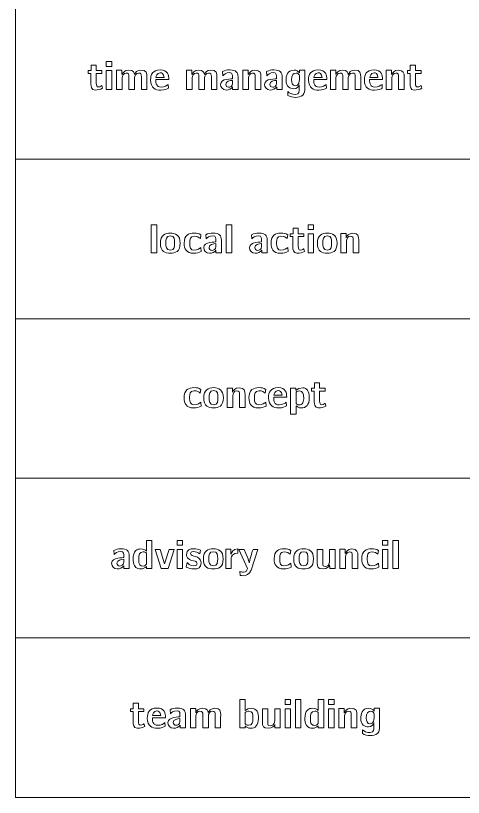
# Model space of a CAD drawing. Header units: inches. Extents: x 0 to 450, y -250 to 0.
# Drawn here: x 0 to 70.1, y -250 to -127.5 of the extents above; entities that cross this region are included whole.
import ezdxf

# ---------------------------------------------------------------- set-up
doc = ezdxf.new("R2010")
doc.units = ezdxf.units.IN
doc.header["$MEASUREMENT"] = 0
doc.layers.add('Raster', color=7, linetype='Continuous')
doc.layers.add('words', color=7, linetype='Continuous')

# ---------------------------------------------------------------- blocks, each defined once
blk = doc.blocks.new('block 7')
at = {"layer": 'words', "color": 250, "lineweight": 18}
for points in [[(14.2, -134.69), (15.05, -134.69), (15.05, -135.46), (14.2, -135.46), (14.2, -134.69)], [(14.2, -136.11), (15.05, -136.11), (15.05, -139.1), (14.2, -139.1), (14.2, -136.11)]]:
    blk.add_lwpolyline(points, dxfattribs=at)
for points, knots in [([(11.38, -136.11), (11.38, -136.11), (11.82, -136.11), (11.82, -136.11), (11.82, -136.11), (11.82, -135.25), (11.82, -135.25), (11.82, -135.25), (12.63, -135.25), (12.63, -135.25), (12.63, -135.25), (12.63, -136.11), (12.63, -136.11), (12.63, -136.11), (13.5, -136.11), (13.5, -136.11), (13.5, -136.11), (13.5, -136.56), (13.5, -136.56), (13.5, -136.56), (12.63, -136.56), (12.63, -136.56), (12.63, -136.56), (12.63, -138.1), (12.63, -138.1), (12.63, -138.46), (12.7, -138.68), (12.96, -138.68), (13.29, -138.68), (13.49, -138.45), (13.5, -138.45), (13.5, -138.45), (13.62, -138.89), (13.62, -138.89), (13.27, -139.06), (12.91, -139.17), (12.44, -139.17), (11.81, -139.17), (11.8, -138.54), (11.8, -138.2), (11.8, -138.2), (11.8, -136.56), (11.8, -136.56), (11.8, -136.56), (11.38, -136.56), (11.38, -136.56), (11.38, -136.56), (11.38, -136.11), (11.38, -136.11)], [0, 0, 0, 0, 1, 1, 1, 2, 2, 2, 3, 3, 3, 4, 4, 4, 5, 5, 5, 6, 6, 6, 7, 7, 7, 8, 8, 8, 9, 9, 9, 10, 10, 10, 11, 11, 11, 12, 12, 12, 13, 13, 13, 14, 14, 14, 15, 15, 15, 16, 16, 16, 16]), ([(61.38, -136.11), (61.38, -136.11), (61.83, -136.11), (61.83, -136.11), (61.83, -136.11), (61.83, -135.25), (61.83, -135.25), (61.83, -135.25), (62.64, -135.25), (62.64, -135.25), (62.64, -135.25), (62.64, -136.11), (62.64, -136.11), (62.64, -136.11), (63.51, -136.11), (63.51, -136.11), (63.51, -136.11), (63.51, -136.56), (63.51, -136.56), (63.51, -136.56), (62.64, -136.56), (62.64, -136.56), (62.64, -136.56), (62.64, -138.1), (62.64, -138.1), (62.64, -138.46), (62.7, -138.68), (62.97, -138.68), (63.29, -138.68), (63.49, -138.45), (63.51, -138.45), (63.51, -138.45), (63.62, -138.89), (63.62, -138.89), (63.27, -139.06), (62.91, -139.17), (62.44, -139.17), (61.82, -139.17), (61.81, -138.54), (61.81, -138.2), (61.81, -138.2), (61.81, -136.56), (61.81, -136.56), (61.81, -136.56), (61.38, -136.56), (61.38, -136.56), (61.38, -136.56), (61.38, -136.11), (61.38, -136.11)], [0, 0, 0, 0, 1, 1, 1, 2, 2, 2, 3, 3, 3, 4, 4, 4, 5, 5, 5, 6, 6, 6, 7, 7, 7, 8, 8, 8, 9, 9, 9, 10, 10, 10, 11, 11, 11, 12, 12, 12, 13, 13, 13, 14, 14, 14, 15, 15, 15, 16, 16, 16, 16]), ([(15.82, -136.07), (15.82, -136.07), (16.65, -136.07), (16.65, -136.07), (16.65, -136.07), (16.65, -136.47), (16.65, -136.47), (16.65, -136.47), (16.65, -136.73), (16.65, -136.73), (16.77, -136.47), (17.07, -136.04), (17.69, -136.04), (18.54, -136.04), (18.55, -136.5), (18.61, -136.7), (18.72, -136.46), (19.02, -136.03), (19.63, -136.03), (20.52, -136.03), (20.57, -136.54), (20.57, -137.11), (20.57, -137.2), (20.56, -137.29), (20.56, -137.37), (20.56, -137.37), (20.56, -139.1), (20.56, -139.1), (20.56, -139.1), (19.7, -139.1), (19.7, -139.1), (19.7, -139.1), (19.7, -137.03), (19.7, -137.03), (19.7, -136.72), (19.63, -136.49), (19.26, -136.49), (18.83, -136.49), (18.65, -136.94), (18.62, -137.26), (18.62, -137.26), (18.62, -139.1), (18.62, -139.1), (18.62, -139.1), (17.75, -139.1), (17.75, -139.1), (17.75, -139.1), (17.75, -137.03), (17.75, -137.03), (17.75, -136.72), (17.7, -136.49), (17.32, -136.49), (16.89, -136.49), (16.71, -136.94), (16.69, -137.26), (16.69, -137.26), (16.69, -139.1), (16.69, -139.1), (16.69, -139.1), (15.82, -139.1), (15.82, -139.1), (15.82, -139.1), (15.82, -136.07), (15.82, -136.07)], [0, 0, 0, 0, 1, 1, 1, 2, 2, 2, 3, 3, 3, 4, 4, 4, 5, 5, 5, 6, 6, 6, 7, 7, 7, 8, 8, 8, 9, 9, 9, 10, 10, 10, 11, 11, 11, 12, 12, 12, 13, 13, 13, 14, 14, 14, 15, 15, 15, 16, 16, 16, 17, 17, 17, 18, 18, 18, 19, 19, 19, 20, 20, 20, 21, 21, 21, 21]), ([(22.65, -136), (23.85, -136), (23.99, -136.82), (23.99, -137.52), (23.99, -137.52), (21.95, -137.52), (21.95, -137.52), (21.95, -137.82), (21.96, -138.16), (22.15, -138.42), (22.22, -138.53), (22.4, -138.71), (22.78, -138.71), (23.32, -138.71), (23.7, -138.45), (23.91, -138.28), (23.91, -138.28), (23.95, -138.86), (23.95, -138.86), (23.74, -138.98), (23.35, -139.17), (22.74, -139.17), (21.92, -139.17), (21.14, -138.86), (21.14, -137.58), (21.14, -136.77), (21.44, -136), (22.65, -136)], [0, 0, 0, 0, 1, 1, 1, 2, 2, 2, 3, 3, 3, 4, 4, 4, 5, 5, 5, 6, 6, 6, 7, 7, 7, 8, 8, 8, 9, 9, 9, 9]), ([(23.27, -137.17), (23.21, -136.58), (22.9, -136.46), (22.66, -136.46), (22.11, -136.46), (22.01, -137), (21.97, -137.17), (21.97, -137.17), (23.27, -137.17), (23.27, -137.17)], [0, 0, 0, 0, 1, 1, 1, 2, 2, 2, 3, 3, 3, 3]), ([(26.77, -136.07), (26.77, -136.07), (27.61, -136.07), (27.61, -136.07), (27.61, -136.07), (27.61, -136.47), (27.61, -136.47), (27.61, -136.47), (27.61, -136.73), (27.61, -136.73), (27.73, -136.47), (28.03, -136.04), (28.65, -136.04), (29.5, -136.04), (29.51, -136.5), (29.57, -136.7), (29.68, -136.46), (29.98, -136.03), (30.59, -136.03), (31.48, -136.03), (31.53, -136.54), (31.53, -137.11), (31.53, -137.2), (31.52, -137.29), (31.52, -137.37), (31.52, -137.37), (31.52, -139.1), (31.52, -139.1), (31.52, -139.1), (30.66, -139.1), (30.66, -139.1), (30.66, -139.1), (30.66, -137.03), (30.66, -137.03), (30.66, -136.72), (30.59, -136.49), (30.22, -136.49), (29.79, -136.49), (29.61, -136.94), (29.58, -137.26), (29.58, -137.26), (29.58, -139.1), (29.58, -139.1), (29.58, -139.1), (28.71, -139.1), (28.71, -139.1), (28.71, -139.1), (28.71, -137.03), (28.71, -137.03), (28.71, -136.72), (28.66, -136.49), (28.28, -136.49), (27.85, -136.49), (27.67, -136.94), (27.64, -137.26), (27.64, -137.26), (27.64, -139.1), (27.64, -139.1), (27.64, -139.1), (26.77, -139.1), (26.77, -139.1), (26.77, -139.1), (26.77, -136.07), (26.77, -136.07)], [0, 0, 0, 0, 1, 1, 1, 2, 2, 2, 3, 3, 3, 4, 4, 4, 5, 5, 5, 6, 6, 6, 7, 7, 7, 8, 8, 8, 9, 9, 9, 10, 10, 10, 11, 11, 11, 12, 12, 12, 13, 13, 13, 14, 14, 14, 15, 15, 15, 16, 16, 16, 17, 17, 17, 18, 18, 18, 19, 19, 19, 20, 20, 20, 21, 21, 21, 21]), ([(33.99, -137.39), (33.99, -137.39), (33.99, -137.13), (33.99, -137.13), (33.98, -136.93), (34.02, -136.42), (33.53, -136.42), (32.93, -136.42), (32.64, -136.75), (32.48, -136.91), (32.48, -136.91), (32.43, -136.27), (32.43, -136.27), (32.81, -136.08), (33.11, -136), (33.56, -136), (34.55, -136), (34.85, -136.44), (34.85, -137.1), (34.85, -137.1), (34.85, -139.1), (34.85, -139.1), (34.85, -139.1), (34, -139.1), (34, -139.1), (34, -139.1), (34, -138.67), (34, -138.67), (33.78, -139), (33.37, -139.17), (32.98, -139.17), (32.44, -139.17), (32.1, -138.72), (32.1, -138.28), (32.1, -137.33), (33.98, -137.41), (33.99, -137.39)], [0, 0, 0, 0, 1, 1, 1, 2, 2, 2, 3, 3, 3, 4, 4, 4, 5, 5, 5, 6, 6, 6, 7, 7, 7, 8, 8, 8, 9, 9, 9, 10, 10, 10, 11, 11, 11, 12, 12, 12, 12]), ([(35.61, -136.07), (35.61, -136.07), (36.45, -136.07), (36.45, -136.07), (36.45, -136.07), (36.45, -136.47), (36.45, -136.47), (36.45, -136.47), (36.45, -136.73), (36.45, -136.73), (36.57, -136.47), (36.87, -136.04), (37.49, -136.04), (38.37, -136.04), (38.42, -136.54), (38.42, -137.1), (38.42, -137.19), (38.42, -137.27), (38.42, -137.36), (38.42, -137.36), (38.42, -139.1), (38.42, -139.1), (38.42, -139.1), (37.55, -139.1), (37.55, -139.1), (37.55, -139.1), (37.55, -137.03), (37.55, -137.03), (37.55, -136.73), (37.49, -136.49), (37.12, -136.49), (36.69, -136.49), (36.51, -136.94), (36.48, -137.26), (36.48, -137.26), (36.48, -139.1), (36.48, -139.1), (36.48, -139.1), (35.61, -139.1), (35.61, -139.1), (35.61, -139.1), (35.61, -136.07), (35.61, -136.07)], [0, 0, 0, 0, 1, 1, 1, 2, 2, 2, 3, 3, 3, 4, 4, 4, 5, 5, 5, 6, 6, 6, 7, 7, 7, 8, 8, 8, 9, 9, 9, 10, 10, 10, 11, 11, 11, 12, 12, 12, 13, 13, 13, 14, 14, 14, 14]), ([(40.88, -137.39), (40.88, -137.39), (40.88, -137.13), (40.88, -137.13), (40.88, -136.93), (40.92, -136.42), (40.43, -136.42), (39.82, -136.42), (39.53, -136.75), (39.37, -136.91), (39.37, -136.91), (39.32, -136.27), (39.32, -136.27), (39.7, -136.08), (40, -136), (40.45, -136), (41.45, -136), (41.75, -136.44), (41.75, -137.1), (41.75, -137.1), (41.75, -139.1), (41.75, -139.1), (41.75, -139.1), (40.9, -139.1), (40.9, -139.1), (40.9, -139.1), (40.9, -138.67), (40.9, -138.67), (40.68, -139), (40.27, -139.17), (39.87, -139.17), (39.33, -139.17), (38.99, -138.72), (38.99, -138.28), (38.99, -137.33), (40.88, -137.41), (40.88, -137.39)], [0, 0, 0, 0, 1, 1, 1, 2, 2, 2, 3, 3, 3, 4, 4, 4, 5, 5, 5, 6, 6, 6, 7, 7, 7, 8, 8, 8, 9, 9, 9, 10, 10, 10, 11, 11, 11, 12, 12, 12, 12]), ([(43.65, -136.04), (44.03, -136.04), (44.26, -136.21), (44.45, -136.48), (44.45, -136.48), (44.45, -136.04), (44.45, -136.04), (44.45, -136.04), (45.3, -136.04), (45.3, -136.04), (45.3, -136.04), (45.3, -138.95), (45.3, -138.95), (45.3, -139.26), (45.3, -139.67), (44.99, -139.97), (44.7, -140.25), (44.25, -140.31), (43.88, -140.31), (43.35, -140.31), (43.02, -140.2), (42.62, -139.99), (42.62, -139.99), (42.62, -139.4), (42.62, -139.4), (42.94, -139.64), (43.24, -139.85), (43.85, -139.85), (44.46, -139.85), (44.43, -139.28), (44.43, -139), (44.43, -139), (44.43, -138.34), (44.43, -138.34), (44.3, -138.63), (44.05, -138.95), (43.59, -138.95), (42.98, -138.95), (42.36, -138.68), (42.36, -137.6), (42.36, -136.98), (42.5, -136.04), (43.65, -136.04)], [0, 0, 0, 0, 1, 1, 1, 2, 2, 2, 3, 3, 3, 4, 4, 4, 5, 5, 5, 6, 6, 6, 7, 7, 7, 8, 8, 8, 9, 9, 9, 10, 10, 10, 11, 11, 11, 12, 12, 12, 13, 13, 13, 14, 14, 14, 14]), ([(43.86, -138.49), (44.36, -138.49), (44.45, -137.79), (44.45, -137.52), (44.45, -137.52), (44.45, -136.91), (44.45, -136.91), (44.45, -136.77), (44.26, -136.49), (43.95, -136.49), (43.52, -136.49), (43.23, -136.8), (43.23, -137.59), (43.23, -137.98), (43.32, -138.49), (43.86, -138.49)], [0, 0, 0, 0, 1, 1, 1, 2, 2, 2, 3, 3, 3, 4, 4, 4, 5, 5, 5, 5]), ([(47.41, -136), (48.6, -136), (48.74, -136.82), (48.74, -137.52), (48.74, -137.52), (46.7, -137.52), (46.7, -137.52), (46.7, -137.82), (46.71, -138.16), (46.9, -138.42), (46.97, -138.53), (47.15, -138.71), (47.53, -138.71), (48.07, -138.71), (48.45, -138.45), (48.66, -138.28), (48.66, -138.28), (48.7, -138.86), (48.7, -138.86), (48.49, -138.98), (48.1, -139.17), (47.49, -139.17), (46.67, -139.17), (45.89, -138.86), (45.89, -137.58), (45.89, -136.77), (46.19, -136), (47.41, -136)], [0, 0, 0, 0, 1, 1, 1, 2, 2, 2, 3, 3, 3, 4, 4, 4, 5, 5, 5, 6, 6, 6, 7, 7, 7, 8, 8, 8, 9, 9, 9, 9]), ([(48.02, -137.17), (47.96, -136.58), (47.65, -136.46), (47.41, -136.46), (46.87, -136.46), (46.76, -137), (46.73, -137.17), (46.73, -137.17), (48.02, -137.17), (48.02, -137.17)], [0, 0, 0, 0, 1, 1, 1, 2, 2, 2, 3, 3, 3, 3]), ([(49.32, -136.07), (49.32, -136.07), (50.15, -136.07), (50.15, -136.07), (50.15, -136.07), (50.15, -136.47), (50.15, -136.47), (50.15, -136.47), (50.16, -136.73), (50.16, -136.73), (50.27, -136.47), (50.57, -136.04), (51.19, -136.04), (52.04, -136.04), (52.05, -136.5), (52.11, -136.7), (52.23, -136.46), (52.52, -136.03), (53.13, -136.03), (54.02, -136.03), (54.07, -136.54), (54.07, -137.11), (54.07, -137.2), (54.06, -137.29), (54.06, -137.37), (54.06, -137.37), (54.06, -139.1), (54.06, -139.1), (54.06, -139.1), (53.2, -139.1), (53.2, -139.1), (53.2, -139.1), (53.2, -137.03), (53.2, -137.03), (53.2, -136.72), (53.13, -136.49), (52.77, -136.49), (52.33, -136.49), (52.15, -136.94), (52.12, -137.26), (52.12, -137.26), (52.12, -139.1), (52.12, -139.1), (52.12, -139.1), (51.25, -139.1), (51.25, -139.1), (51.25, -139.1), (51.25, -137.03), (51.25, -137.03), (51.25, -136.72), (51.2, -136.49), (50.82, -136.49), (50.39, -136.49), (50.21, -136.94), (50.19, -137.26), (50.19, -137.26), (50.19, -139.1), (50.19, -139.1), (50.19, -139.1), (49.32, -139.1), (49.32, -139.1), (49.32, -139.1), (49.32, -136.07), (49.32, -136.07)], [0, 0, 0, 0, 1, 1, 1, 2, 2, 2, 3, 3, 3, 4, 4, 4, 5, 5, 5, 6, 6, 6, 7, 7, 7, 8, 8, 8, 9, 9, 9, 10, 10, 10, 11, 11, 11, 12, 12, 12, 13, 13, 13, 14, 14, 14, 15, 15, 15, 16, 16, 16, 17, 17, 17, 18, 18, 18, 19, 19, 19, 20, 20, 20, 21, 21, 21, 21]), ([(56.16, -136), (57.35, -136), (57.49, -136.82), (57.49, -137.52), (57.49, -137.52), (55.45, -137.52), (55.45, -137.52), (55.45, -137.82), (55.46, -138.16), (55.65, -138.42), (55.72, -138.53), (55.9, -138.71), (56.28, -138.71), (56.82, -138.71), (57.2, -138.45), (57.41, -138.28), (57.41, -138.28), (57.45, -138.86), (57.45, -138.86), (57.24, -138.98), (56.85, -139.17), (56.24, -139.17), (55.42, -139.17), (54.64, -138.86), (54.64, -137.58), (54.64, -136.77), (54.94, -136), (56.16, -136)], [0, 0, 0, 0, 1, 1, 1, 2, 2, 2, 3, 3, 3, 4, 4, 4, 5, 5, 5, 6, 6, 6, 7, 7, 7, 8, 8, 8, 9, 9, 9, 9]), ([(56.77, -137.17), (56.71, -136.58), (56.4, -136.46), (56.16, -136.46), (55.62, -136.46), (55.51, -137), (55.48, -137.17), (55.48, -137.17), (56.77, -137.17), (56.77, -137.17)], [0, 0, 0, 0, 1, 1, 1, 2, 2, 2, 3, 3, 3, 3]), ([(58.07, -136.07), (58.07, -136.07), (58.9, -136.07), (58.9, -136.07), (58.9, -136.07), (58.9, -136.47), (58.9, -136.47), (58.9, -136.47), (58.91, -136.73), (58.91, -136.73), (59.02, -136.47), (59.32, -136.04), (59.94, -136.04), (60.82, -136.04), (60.87, -136.54), (60.87, -137.1), (60.87, -137.19), (60.87, -137.27), (60.87, -137.36), (60.87, -137.36), (60.87, -139.1), (60.87, -139.1), (60.87, -139.1), (60, -139.1), (60, -139.1), (60, -139.1), (60, -137.03), (60, -137.03), (60, -136.73), (59.95, -136.49), (59.57, -136.49), (59.14, -136.49), (58.96, -136.94), (58.94, -137.26), (58.94, -137.26), (58.94, -139.1), (58.94, -139.1), (58.94, -139.1), (58.07, -139.1), (58.07, -139.1), (58.07, -139.1), (58.07, -136.07), (58.07, -136.07)], [0, 0, 0, 0, 1, 1, 1, 2, 2, 2, 3, 3, 3, 4, 4, 4, 5, 5, 5, 6, 6, 6, 7, 7, 7, 8, 8, 8, 9, 9, 9, 10, 10, 10, 11, 11, 11, 12, 12, 12, 13, 13, 13, 14, 14, 14, 14]), ([(33.37, -138.71), (33.58, -138.71), (33.99, -138.6), (33.99, -138.13), (33.99, -138.13), (33.99, -137.65), (33.99, -137.65), (33.58, -137.68), (32.93, -137.77), (32.93, -138.27), (32.93, -138.51), (33.11, -138.71), (33.37, -138.71)], [0, 0, 0, 0, 1, 1, 1, 2, 2, 2, 3, 3, 3, 4, 4, 4, 4]), ([(40.27, -138.71), (40.47, -138.71), (40.88, -138.6), (40.88, -138.13), (40.88, -138.13), (40.88, -137.65), (40.88, -137.65), (40.48, -137.68), (39.83, -137.77), (39.83, -138.27), (39.83, -138.51), (40, -138.71), (40.27, -138.71)], [0, 0, 0, 0, 1, 1, 1, 2, 2, 2, 3, 3, 3, 4, 4, 4, 4])]:
    blk.add_open_spline(points, degree=3, knots=knots, dxfattribs=at)
blk = doc.blocks.new('block 8')
at = {"layer": 'words', "color": 250, "lineweight": 18}
for points in [[(21.24, -160.26), (22.1, -160.26), (22.1, -164.67), (21.24, -164.67), (21.24, -160.26)], [(33, -160.26), (33.85, -160.26), (33.85, -164.67), (33, -164.67), (33, -160.26)], [(45.84, -160.26), (46.69, -160.26), (46.69, -161.03), (45.84, -161.03), (45.84, -160.26)], [(45.84, -161.67), (46.69, -161.67), (46.69, -164.67), (45.84, -164.67), (45.84, -161.67)]]:
    blk.add_lwpolyline(points, dxfattribs=at)
for points, knots in [([(24.23, -161.57), (25.02, -161.57), (25.78, -161.9), (25.78, -163.15), (25.78, -164.49), (25.02, -164.74), (24.23, -164.74), (23.44, -164.74), (22.68, -164.49), (22.68, -163.15), (22.68, -161.9), (23.44, -161.57), (24.23, -161.57)], [0, 0, 0, 0, 1, 1, 1, 2, 2, 2, 3, 3, 3, 4, 4, 4, 4]), ([(27.95, -161.57), (28.44, -161.57), (28.65, -161.64), (29.04, -161.84), (29.04, -161.84), (28.94, -162.44), (28.94, -162.44), (28.67, -162.24), (28.51, -162.06), (27.96, -162.06), (27.31, -162.06), (27.28, -162.6), (27.28, -163.04), (27.28, -163.04), (27.28, -163.22), (27.28, -163.22), (27.28, -163.83), (27.39, -164.25), (27.94, -164.25), (28.53, -164.25), (28.86, -163.96), (29.03, -163.83), (29.03, -163.83), (29.08, -164.45), (29.08, -164.45), (28.71, -164.65), (28.39, -164.74), (27.92, -164.74), (26.71, -164.74), (26.41, -163.99), (26.41, -163.17), (26.41, -161.88), (27.12, -161.57), (27.95, -161.57)], [0, 0, 0, 0, 1, 1, 1, 2, 2, 2, 3, 3, 3, 4, 4, 4, 5, 5, 5, 6, 6, 6, 7, 7, 7, 8, 8, 8, 9, 9, 9, 10, 10, 10, 11, 11, 11, 11]), ([(31.37, -162.96), (31.37, -162.96), (31.37, -162.7), (31.37, -162.7), (31.36, -162.49), (31.4, -161.99), (30.91, -161.99), (30.31, -161.99), (30.01, -162.32), (29.85, -162.47), (29.85, -162.47), (29.8, -161.84), (29.8, -161.84), (30.18, -161.65), (30.48, -161.57), (30.93, -161.57), (31.93, -161.57), (32.23, -162), (32.23, -162.67), (32.23, -162.67), (32.23, -164.67), (32.23, -164.67), (32.23, -164.67), (31.38, -164.67), (31.38, -164.67), (31.38, -164.67), (31.38, -164.23), (31.38, -164.23), (31.16, -164.56), (30.75, -164.74), (30.36, -164.74), (29.82, -164.74), (29.47, -164.29), (29.47, -163.85), (29.47, -162.9), (31.36, -162.98), (31.37, -162.96)], [0, 0, 0, 0, 1, 1, 1, 2, 2, 2, 3, 3, 3, 4, 4, 4, 5, 5, 5, 6, 6, 6, 7, 7, 7, 8, 8, 8, 9, 9, 9, 10, 10, 10, 11, 11, 11, 12, 12, 12, 12]), ([(38.53, -162.96), (38.53, -162.96), (38.53, -162.7), (38.53, -162.7), (38.53, -162.49), (38.57, -161.99), (38.08, -161.99), (37.47, -161.99), (37.18, -162.32), (37.02, -162.47), (37.02, -162.47), (36.97, -161.84), (36.97, -161.84), (37.35, -161.65), (37.65, -161.57), (38.1, -161.57), (39.1, -161.57), (39.4, -162), (39.4, -162.67), (39.4, -162.67), (39.4, -164.67), (39.4, -164.67), (39.4, -164.67), (38.55, -164.67), (38.55, -164.67), (38.55, -164.67), (38.55, -164.23), (38.55, -164.23), (38.33, -164.56), (37.92, -164.74), (37.53, -164.74), (36.99, -164.74), (36.64, -164.29), (36.64, -163.85), (36.64, -162.9), (38.53, -162.98), (38.53, -162.96)], [0, 0, 0, 0, 1, 1, 1, 2, 2, 2, 3, 3, 3, 4, 4, 4, 5, 5, 5, 6, 6, 6, 7, 7, 7, 8, 8, 8, 9, 9, 9, 10, 10, 10, 11, 11, 11, 12, 12, 12, 12]), ([(41.56, -161.57), (42.05, -161.57), (42.26, -161.64), (42.65, -161.84), (42.65, -161.84), (42.55, -162.44), (42.55, -162.44), (42.28, -162.24), (42.12, -162.06), (41.56, -162.06), (40.92, -162.06), (40.89, -162.6), (40.88, -163.04), (40.88, -163.04), (40.88, -163.22), (40.88, -163.22), (40.88, -163.83), (41, -164.25), (41.55, -164.25), (42.14, -164.25), (42.47, -163.96), (42.64, -163.83), (42.64, -163.83), (42.69, -164.45), (42.69, -164.45), (42.32, -164.65), (42, -164.74), (41.53, -164.74), (40.32, -164.74), (40.01, -163.99), (40.01, -163.17), (40.01, -161.88), (40.73, -161.57), (41.56, -161.57)], [0, 0, 0, 0, 1, 1, 1, 2, 2, 2, 3, 3, 3, 4, 4, 4, 5, 5, 5, 6, 6, 6, 7, 7, 7, 8, 8, 8, 9, 9, 9, 10, 10, 10, 11, 11, 11, 11]), ([(43.02, -161.67), (43.02, -161.67), (43.46, -161.67), (43.46, -161.67), (43.46, -161.67), (43.46, -160.82), (43.46, -160.82), (43.46, -160.82), (44.28, -160.82), (44.28, -160.82), (44.28, -160.82), (44.28, -161.67), (44.28, -161.67), (44.28, -161.67), (45.15, -161.67), (45.15, -161.67), (45.15, -161.67), (45.15, -162.13), (45.15, -162.13), (45.15, -162.13), (44.28, -162.13), (44.28, -162.13), (44.28, -162.13), (44.28, -163.67), (44.28, -163.67), (44.28, -164.03), (44.34, -164.25), (44.61, -164.25), (44.93, -164.25), (45.13, -164.02), (45.15, -164.02), (45.15, -164.02), (45.26, -164.46), (45.26, -164.46), (44.91, -164.63), (44.55, -164.74), (44.08, -164.74), (43.46, -164.74), (43.44, -164.11), (43.44, -163.77), (43.44, -163.77), (43.44, -162.13), (43.44, -162.13), (43.44, -162.13), (43.02, -162.13), (43.02, -162.13), (43.02, -162.13), (43.02, -161.67), (43.02, -161.67)], [0, 0, 0, 0, 1, 1, 1, 2, 2, 2, 3, 3, 3, 4, 4, 4, 5, 5, 5, 6, 6, 6, 7, 7, 7, 8, 8, 8, 9, 9, 9, 10, 10, 10, 11, 11, 11, 12, 12, 12, 13, 13, 13, 14, 14, 14, 15, 15, 15, 16, 16, 16, 16]), ([(48.82, -161.57), (49.61, -161.57), (50.37, -161.9), (50.37, -163.15), (50.37, -164.49), (49.61, -164.74), (48.82, -164.74), (48.03, -164.74), (47.27, -164.49), (47.27, -163.15), (47.27, -161.9), (48.03, -161.57), (48.82, -161.57)], [0, 0, 0, 0, 1, 1, 1, 2, 2, 2, 3, 3, 3, 4, 4, 4, 4]), ([(50.95, -161.64), (50.95, -161.64), (51.78, -161.64), (51.78, -161.64), (51.78, -161.64), (51.78, -162.04), (51.78, -162.04), (51.78, -162.04), (51.79, -162.3), (51.79, -162.3), (51.9, -162.04), (52.2, -161.6), (52.82, -161.6), (53.71, -161.6), (53.76, -162.11), (53.76, -162.67), (53.76, -162.76), (53.75, -162.84), (53.75, -162.93), (53.75, -162.93), (53.75, -164.67), (53.75, -164.67), (53.75, -164.67), (52.89, -164.67), (52.89, -164.67), (52.89, -164.67), (52.89, -162.6), (52.89, -162.6), (52.89, -162.3), (52.83, -162.06), (52.45, -162.06), (52.02, -162.06), (51.84, -162.51), (51.82, -162.82), (51.82, -162.82), (51.82, -164.67), (51.82, -164.67), (51.82, -164.67), (50.95, -164.67), (50.95, -164.67), (50.95, -164.67), (50.95, -161.64), (50.95, -161.64)], [0, 0, 0, 0, 1, 1, 1, 2, 2, 2, 3, 3, 3, 4, 4, 4, 5, 5, 5, 6, 6, 6, 7, 7, 7, 8, 8, 8, 9, 9, 9, 10, 10, 10, 11, 11, 11, 12, 12, 12, 13, 13, 13, 14, 14, 14, 14]), ([(24.24, -164.25), (24.92, -164.25), (24.91, -163.63), (24.91, -163.14), (24.91, -162.62), (24.91, -162.03), (24.23, -162.03), (23.54, -162.03), (23.54, -162.62), (23.54, -163.14), (23.54, -163.63), (23.55, -164.25), (24.24, -164.25)], [0, 0, 0, 0, 1, 1, 1, 2, 2, 2, 3, 3, 3, 4, 4, 4, 4]), ([(48.83, -164.25), (49.51, -164.25), (49.51, -163.63), (49.51, -163.14), (49.51, -162.62), (49.51, -162.03), (48.82, -162.03), (48.14, -162.03), (48.14, -162.62), (48.14, -163.14), (48.14, -163.63), (48.14, -164.25), (48.83, -164.25)], [0, 0, 0, 0, 1, 1, 1, 2, 2, 2, 3, 3, 3, 4, 4, 4, 4]), ([(30.75, -164.28), (30.95, -164.28), (31.37, -164.16), (31.37, -163.69), (31.37, -163.69), (31.37, -163.22), (31.37, -163.22), (30.96, -163.25), (30.31, -163.34), (30.31, -163.84), (30.31, -164.08), (30.48, -164.28), (30.75, -164.28)], [0, 0, 0, 0, 1, 1, 1, 2, 2, 2, 3, 3, 3, 4, 4, 4, 4]), ([(37.92, -164.28), (38.12, -164.28), (38.53, -164.16), (38.53, -163.69), (38.53, -163.69), (38.53, -163.22), (38.53, -163.22), (38.13, -163.25), (37.48, -163.34), (37.48, -163.84), (37.48, -164.08), (37.65, -164.28), (37.92, -164.28)], [0, 0, 0, 0, 1, 1, 1, 2, 2, 2, 3, 3, 3, 4, 4, 4, 4])]:
    blk.add_open_spline(points, degree=3, knots=knots, dxfattribs=at)
blk = doc.blocks.new('block 9')
at = {"layer": 'words', "color": 250, "lineweight": 18}
for points, knots in [([(27.94, -185.79), (28.43, -185.79), (28.64, -185.86), (29.03, -186.06), (29.03, -186.06), (28.93, -186.67), (28.93, -186.67), (28.66, -186.46), (28.5, -186.29), (27.94, -186.29), (27.3, -186.29), (27.27, -186.83), (27.26, -187.26), (27.26, -187.26), (27.26, -187.45), (27.26, -187.45), (27.26, -188.06), (27.38, -188.47), (27.93, -188.47), (28.52, -188.47), (28.85, -188.19), (29.02, -188.05), (29.02, -188.05), (29.07, -188.68), (29.07, -188.68), (28.7, -188.87), (28.38, -188.97), (27.91, -188.97), (26.7, -188.97), (26.39, -188.22), (26.39, -187.39), (26.39, -186.11), (27.11, -185.79), (27.94, -185.79)], [0, 0, 0, 0, 1, 1, 1, 2, 2, 2, 3, 3, 3, 4, 4, 4, 5, 5, 5, 6, 6, 6, 7, 7, 7, 8, 8, 8, 9, 9, 9, 10, 10, 10, 11, 11, 11, 11]), ([(31.01, -185.79), (31.8, -185.79), (32.56, -186.13), (32.56, -187.38), (32.56, -188.72), (31.8, -188.97), (31.01, -188.97), (30.22, -188.97), (29.46, -188.72), (29.46, -187.38), (29.46, -186.13), (30.22, -185.79), (31.01, -185.79)], [0, 0, 0, 0, 1, 1, 1, 2, 2, 2, 3, 3, 3, 4, 4, 4, 4]), ([(33.14, -185.86), (33.14, -185.86), (33.97, -185.86), (33.97, -185.86), (33.97, -185.86), (33.97, -186.26), (33.97, -186.26), (33.97, -186.26), (33.98, -186.53), (33.98, -186.53), (34.09, -186.26), (34.39, -185.83), (35.01, -185.83), (35.89, -185.83), (35.94, -186.33), (35.94, -186.9), (35.94, -186.99), (35.94, -187.07), (35.94, -187.16), (35.94, -187.16), (35.94, -188.9), (35.94, -188.9), (35.94, -188.9), (35.07, -188.9), (35.07, -188.9), (35.07, -188.9), (35.07, -186.82), (35.07, -186.82), (35.07, -186.52), (35.02, -186.29), (34.64, -186.29), (34.21, -186.29), (34.03, -186.73), (34.01, -187.05), (34.01, -187.05), (34.01, -188.9), (34.01, -188.9), (34.01, -188.9), (33.14, -188.9), (33.14, -188.9), (33.14, -188.9), (33.14, -185.86), (33.14, -185.86)], [0, 0, 0, 0, 1, 1, 1, 2, 2, 2, 3, 3, 3, 4, 4, 4, 5, 5, 5, 6, 6, 6, 7, 7, 7, 8, 8, 8, 9, 9, 9, 10, 10, 10, 11, 11, 11, 12, 12, 12, 13, 13, 13, 14, 14, 14, 14]), ([(38.1, -185.79), (38.59, -185.79), (38.8, -185.86), (39.19, -186.06), (39.19, -186.06), (39.09, -186.67), (39.09, -186.67), (38.82, -186.46), (38.66, -186.29), (38.1, -186.29), (37.46, -186.29), (37.43, -186.83), (37.42, -187.26), (37.42, -187.26), (37.42, -187.45), (37.42, -187.45), (37.42, -188.06), (37.54, -188.47), (38.09, -188.47), (38.68, -188.47), (39.01, -188.19), (39.18, -188.05), (39.18, -188.05), (39.23, -188.68), (39.23, -188.68), (38.86, -188.87), (38.54, -188.97), (38.07, -188.97), (36.86, -188.97), (36.55, -188.22), (36.55, -187.39), (36.55, -186.11), (37.27, -185.79), (38.1, -185.79)], [0, 0, 0, 0, 1, 1, 1, 2, 2, 2, 3, 3, 3, 4, 4, 4, 5, 5, 5, 6, 6, 6, 7, 7, 7, 8, 8, 8, 9, 9, 9, 10, 10, 10, 11, 11, 11, 11]), ([(41.14, -185.79), (42.33, -185.79), (42.47, -186.61), (42.47, -187.31), (42.47, -187.31), (40.43, -187.31), (40.43, -187.31), (40.43, -187.61), (40.45, -187.95), (40.63, -188.21), (40.71, -188.32), (40.88, -188.5), (41.27, -188.5), (41.81, -188.5), (42.18, -188.24), (42.39, -188.08), (42.39, -188.08), (42.43, -188.66), (42.43, -188.66), (42.22, -188.78), (41.83, -188.97), (41.22, -188.97), (40.4, -188.97), (39.62, -188.65), (39.62, -187.37), (39.62, -186.56), (39.93, -185.79), (41.14, -185.79)], [0, 0, 0, 0, 1, 1, 1, 2, 2, 2, 3, 3, 3, 4, 4, 4, 5, 5, 5, 6, 6, 6, 7, 7, 7, 8, 8, 8, 9, 9, 9, 9]), ([(43.06, -185.9), (43.06, -185.9), (43.91, -185.9), (43.91, -185.9), (43.91, -185.9), (43.91, -186.22), (43.91, -186.22), (44.17, -186.01), (44.52, -185.83), (44.99, -185.83), (45.6, -185.83), (46, -186.26), (46, -187.39), (46, -188.52), (45.5, -188.97), (44.75, -188.97), (44.38, -188.97), (44.13, -188.82), (43.93, -188.62), (43.93, -188.62), (43.93, -189.96), (43.93, -189.96), (43.93, -189.96), (43.06, -189.96), (43.06, -189.96), (43.06, -189.96), (43.06, -185.9), (43.06, -185.9)], [0, 0, 0, 0, 1, 1, 1, 2, 2, 2, 3, 3, 3, 4, 4, 4, 5, 5, 5, 6, 6, 6, 7, 7, 7, 8, 8, 8, 9, 9, 9, 9]), ([(46.36, -185.9), (46.36, -185.9), (46.81, -185.9), (46.81, -185.9), (46.81, -185.9), (46.81, -185.04), (46.81, -185.04), (46.81, -185.04), (47.62, -185.04), (47.62, -185.04), (47.62, -185.04), (47.62, -185.9), (47.62, -185.9), (47.62, -185.9), (48.49, -185.9), (48.49, -185.9), (48.49, -185.9), (48.49, -186.36), (48.49, -186.36), (48.49, -186.36), (47.62, -186.36), (47.62, -186.36), (47.62, -186.36), (47.62, -187.89), (47.62, -187.89), (47.62, -188.26), (47.69, -188.47), (47.95, -188.47), (48.28, -188.47), (48.47, -188.24), (48.49, -188.24), (48.49, -188.24), (48.61, -188.69), (48.61, -188.69), (48.26, -188.85), (47.89, -188.97), (47.42, -188.97), (46.8, -188.97), (46.79, -188.33), (46.79, -188), (46.79, -188), (46.79, -186.36), (46.79, -186.36), (46.79, -186.36), (46.36, -186.36), (46.36, -186.36), (46.36, -186.36), (46.36, -185.9), (46.36, -185.9)], [0, 0, 0, 0, 1, 1, 1, 2, 2, 2, 3, 3, 3, 4, 4, 4, 5, 5, 5, 6, 6, 6, 7, 7, 7, 8, 8, 8, 9, 9, 9, 10, 10, 10, 11, 11, 11, 12, 12, 12, 13, 13, 13, 14, 14, 14, 15, 15, 15, 16, 16, 16, 16]), ([(31.02, -188.47), (31.7, -188.47), (31.7, -187.86), (31.7, -187.37), (31.7, -186.85), (31.7, -186.26), (31.01, -186.26), (30.32, -186.26), (30.32, -186.85), (30.32, -187.37), (30.32, -187.86), (30.33, -188.47), (31.02, -188.47)], [0, 0, 0, 0, 1, 1, 1, 2, 2, 2, 3, 3, 3, 4, 4, 4, 4]), ([(41.75, -186.97), (41.69, -186.38), (41.39, -186.26), (41.15, -186.26), (40.6, -186.26), (40.49, -186.79), (40.46, -186.97), (40.46, -186.97), (41.75, -186.97), (41.75, -186.97)], [0, 0, 0, 0, 1, 1, 1, 2, 2, 2, 3, 3, 3, 3]), ([(44.41, -188.5), (44.65, -188.5), (44.85, -188.39), (44.97, -188.2), (45.15, -187.91), (45.12, -187.6), (45.13, -187.33), (45.13, -187.33), (45.12, -187.18), (45.12, -187.18), (45.1, -186.91), (45.03, -186.32), (44.47, -186.32), (44.14, -186.32), (43.93, -186.52), (43.93, -186.52), (43.93, -186.52), (43.93, -188.29), (43.93, -188.29), (43.96, -188.32), (44.12, -188.5), (44.41, -188.5)], [0, 0, 0, 0, 1, 1, 1, 2, 2, 2, 3, 3, 3, 4, 4, 4, 5, 5, 5, 6, 6, 6, 7, 7, 7, 7])]:
    blk.add_open_spline(points, degree=3, knots=knots, dxfattribs=at)
blk = doc.blocks.new('block 10')
at = {"layer": 'words', "color": 250, "lineweight": 18}
for points in [[(25.31, -209.73), (26.16, -209.73), (26.16, -210.5), (25.31, -210.5), (25.31, -209.73)], [(57.48, -209.73), (58.33, -209.73), (58.33, -210.5), (57.48, -210.5), (57.48, -209.73)], [(59.11, -209.73), (59.96, -209.73), (59.96, -214.14), (59.11, -214.14), (59.11, -209.73)], [(22.63, -211.14), (23.34, -213.4), (24.05, -211.14), (24.82, -211.14), (23.88, -214.14), (22.79, -214.14), (21.84, -211.14), (22.63, -211.14)], [(25.31, -211.14), (26.16, -211.14), (26.16, -214.14), (25.31, -214.14), (25.31, -211.14)], [(57.48, -211.14), (58.33, -211.14), (58.33, -214.14), (57.48, -214.14), (57.48, -211.14)]]:
    blk.add_lwpolyline(points, dxfattribs=at)
for points, knots in [([(18.85, -211.32), (19.05, -211.14), (19.32, -211.07), (19.58, -211.07), (19.98, -211.07), (20.28, -211.23), (20.5, -211.42), (20.5, -211.42), (20.5, -209.73), (20.5, -209.73), (20.5, -209.73), (21.36, -209.73), (21.36, -209.73), (21.36, -209.73), (21.36, -214.14), (21.36, -214.14), (21.36, -214.14), (20.49, -214.14), (20.49, -214.14), (20.49, -214.14), (20.49, -213.81), (20.49, -213.81), (20.25, -214.05), (19.98, -214.21), (19.58, -214.21), (19.38, -214.21), (18.89, -214.17), (18.62, -213.68), (18.46, -213.39), (18.42, -213.05), (18.42, -212.63), (18.42, -212.13), (18.49, -211.61), (18.85, -211.32)], [0, 0, 0, 0, 1, 1, 1, 2, 2, 2, 3, 3, 3, 4, 4, 4, 5, 5, 5, 6, 6, 6, 7, 7, 7, 8, 8, 8, 9, 9, 9, 10, 10, 10, 11, 11, 11, 11]), ([(16.94, -212.43), (16.94, -212.43), (16.94, -212.17), (16.94, -212.17), (16.93, -211.96), (16.97, -211.46), (16.48, -211.46), (15.88, -211.46), (15.58, -211.79), (15.42, -211.94), (15.42, -211.94), (15.37, -211.31), (15.37, -211.31), (15.75, -211.12), (16.05, -211.04), (16.5, -211.04), (17.5, -211.04), (17.8, -211.47), (17.8, -212.14), (17.8, -212.14), (17.8, -214.14), (17.8, -214.14), (17.8, -214.14), (16.95, -214.14), (16.95, -214.14), (16.95, -214.14), (16.95, -213.7), (16.95, -213.7), (16.73, -214.03), (16.32, -214.21), (15.93, -214.21), (15.39, -214.21), (15.04, -213.76), (15.04, -213.32), (15.04, -212.37), (16.93, -212.45), (16.94, -212.43)], [0, 0, 0, 0, 1, 1, 1, 2, 2, 2, 3, 3, 3, 4, 4, 4, 5, 5, 5, 6, 6, 6, 7, 7, 7, 8, 8, 8, 9, 9, 9, 10, 10, 10, 11, 11, 11, 12, 12, 12, 12]), ([(19.44, -213.54), (19.55, -213.68), (19.74, -213.75), (19.92, -213.75), (20.3, -213.75), (20.47, -213.49), (20.49, -213.49), (20.49, -213.49), (20.49, -211.72), (20.49, -211.72), (20.33, -211.59), (20.19, -211.53), (20, -211.53), (19.32, -211.53), (19.29, -212.06), (19.29, -212.55), (19.29, -213.07), (19.29, -213.35), (19.44, -213.54)], [0, 0, 0, 0, 1, 1, 1, 2, 2, 2, 3, 3, 3, 4, 4, 4, 5, 5, 5, 6, 6, 6, 6]), ([(26.86, -213.21), (26.94, -213.3), (27.29, -213.71), (27.93, -213.71), (28.35, -213.71), (28.43, -213.51), (28.43, -213.35), (28.43, -213.18), (28.28, -213.06), (28.13, -213.01), (27.86, -212.92), (27.27, -212.95), (26.92, -212.46), (26.87, -212.38), (26.78, -212.21), (26.78, -211.97), (26.78, -211.18), (27.34, -211.04), (27.91, -211.04), (28.32, -211.04), (28.56, -211.08), (28.96, -211.25), (28.96, -211.25), (28.86, -211.86), (28.86, -211.86), (28.52, -211.61), (28.29, -211.49), (27.83, -211.49), (27.46, -211.49), (27.41, -211.68), (27.41, -211.81), (27.41, -212.15), (27.8, -212.15), (28.19, -212.24), (28.6, -212.33), (29.06, -212.65), (29.06, -213.23), (29.06, -214.01), (28.56, -214.21), (27.93, -214.21), (27.48, -214.21), (27.11, -214.11), (26.74, -213.91), (26.74, -213.91), (26.86, -213.21), (26.86, -213.21)], [0, 0, 0, 0, 1, 1, 1, 2, 2, 2, 3, 3, 3, 4, 4, 4, 5, 5, 5, 6, 6, 6, 7, 7, 7, 8, 8, 8, 9, 9, 9, 10, 10, 10, 11, 11, 11, 12, 12, 12, 13, 13, 13, 14, 14, 14, 15, 15, 15, 15]), ([(30.97, -211.04), (31.76, -211.04), (32.52, -211.37), (32.52, -212.62), (32.52, -213.96), (31.76, -214.21), (30.97, -214.21), (30.18, -214.21), (29.42, -213.96), (29.42, -212.62), (29.42, -211.37), (30.18, -211.04), (30.97, -211.04)], [0, 0, 0, 0, 1, 1, 1, 2, 2, 2, 3, 3, 3, 4, 4, 4, 4]), ([(30.98, -213.72), (31.66, -213.72), (31.66, -213.1), (31.66, -212.61), (31.66, -212.09), (31.66, -211.5), (30.97, -211.5), (30.28, -211.5), (30.28, -212.09), (30.28, -212.61), (30.28, -213.1), (30.29, -213.72), (30.98, -213.72)], [0, 0, 0, 0, 1, 1, 1, 2, 2, 2, 3, 3, 3, 4, 4, 4, 4]), ([(32.91, -211.11), (32.91, -211.11), (33.72, -211.11), (33.72, -211.11), (33.72, -211.11), (33.72, -211.58), (33.72, -211.58), (33.72, -211.58), (33.73, -211.87), (33.73, -211.87), (33.83, -211.59), (34.14, -211.09), (34.79, -211.07), (34.79, -211.07), (34.79, -211.72), (34.79, -211.72), (34.06, -211.73), (33.78, -212.2), (33.76, -212.49), (33.76, -212.49), (33.76, -214.14), (33.76, -214.14), (33.76, -214.14), (32.91, -214.14), (32.91, -214.14), (32.91, -214.14), (32.91, -211.11), (32.91, -211.11)], [0, 0, 0, 0, 1, 1, 1, 2, 2, 2, 3, 3, 3, 4, 4, 4, 5, 5, 5, 6, 6, 6, 7, 7, 7, 8, 8, 8, 9, 9, 9, 9]), ([(35.8, -211.14), (36.63, -213), (36.57, -213.17), (36.6, -213.27), (36.61, -212.85), (37.01, -211.66), (37.19, -211.14), (37.19, -211.14), (37.96, -211.14), (37.96, -211.14), (37.96, -211.14), (36.88, -214.39), (36.88, -214.39), (36.64, -215.08), (36.09, -215.27), (35.67, -215.27), (35.48, -215.27), (35.27, -215.25), (35.17, -215.23), (35.17, -215.23), (35.12, -214.58), (35.12, -214.58), (35.27, -214.65), (35.44, -214.73), (35.69, -214.73), (36.18, -214.73), (36.21, -214.41), (36.3, -214.14), (36.3, -214.14), (34.98, -211.14), (34.98, -211.14), (34.98, -211.14), (35.8, -211.14), (35.8, -211.14)], [0, 0, 0, 0, 1, 1, 1, 2, 2, 2, 3, 3, 3, 4, 4, 4, 5, 5, 5, 6, 6, 6, 7, 7, 7, 8, 8, 8, 9, 9, 9, 10, 10, 10, 11, 11, 11, 11]), ([(42.04, -211.04), (42.53, -211.04), (42.75, -211.11), (43.14, -211.31), (43.14, -211.31), (43.03, -211.91), (43.03, -211.91), (42.77, -211.71), (42.61, -211.53), (42.05, -211.53), (41.41, -211.53), (41.38, -212.07), (41.37, -212.51), (41.37, -212.51), (41.37, -212.69), (41.37, -212.69), (41.37, -213.3), (41.48, -213.72), (42.04, -213.72), (42.62, -213.72), (42.96, -213.43), (43.12, -213.3), (43.12, -213.3), (43.17, -213.92), (43.17, -213.92), (42.81, -214.12), (42.48, -214.21), (42.02, -214.21), (40.81, -214.21), (40.5, -213.46), (40.5, -212.64), (40.5, -211.35), (41.22, -211.04), (42.04, -211.04)], [0, 0, 0, 0, 1, 1, 1, 2, 2, 2, 3, 3, 3, 4, 4, 4, 5, 5, 5, 6, 6, 6, 7, 7, 7, 8, 8, 8, 9, 9, 9, 10, 10, 10, 11, 11, 11, 11]), ([(45.12, -211.04), (45.9, -211.04), (46.67, -211.37), (46.67, -212.62), (46.67, -213.96), (45.9, -214.21), (45.12, -214.21), (44.33, -214.21), (43.57, -213.96), (43.57, -212.62), (43.57, -211.37), (44.33, -211.04), (45.12, -211.04)], [0, 0, 0, 0, 1, 1, 1, 2, 2, 2, 3, 3, 3, 4, 4, 4, 4]), ([(45.12, -213.72), (45.81, -213.72), (45.8, -213.1), (45.8, -212.61), (45.8, -212.09), (45.8, -211.5), (45.12, -211.5), (44.43, -211.5), (44.43, -212.09), (44.43, -212.61), (44.43, -213.1), (44.44, -213.72), (45.12, -213.72)], [0, 0, 0, 0, 1, 1, 1, 2, 2, 2, 3, 3, 3, 4, 4, 4, 4]), ([(47.24, -211.14), (47.24, -211.14), (48.11, -211.14), (48.11, -211.14), (48.11, -211.14), (48.11, -213.32), (48.11, -213.32), (48.12, -213.7), (48.1, -213.82), (48.51, -213.82), (48.81, -213.82), (49.18, -213.62), (49.18, -213.03), (49.18, -213.03), (49.18, -211.14), (49.18, -211.14), (49.18, -211.14), (50.04, -211.14), (50.04, -211.14), (50.04, -211.14), (50.04, -214.14), (50.04, -214.14), (50.04, -214.14), (49.2, -214.14), (49.2, -214.14), (49.2, -214.14), (49.2, -213.85), (49.2, -213.85), (49.2, -213.85), (49.19, -213.63), (49.19, -213.63), (49.09, -213.84), (48.79, -214.21), (48.18, -214.21), (47.34, -214.21), (47.24, -213.84), (47.24, -213.32), (47.24, -213.32), (47.24, -211.14), (47.24, -211.14)], [0, 0, 0, 0, 1, 1, 1, 2, 2, 2, 3, 3, 3, 4, 4, 4, 5, 5, 5, 6, 6, 6, 7, 7, 7, 8, 8, 8, 9, 9, 9, 10, 10, 10, 11, 11, 11, 12, 12, 12, 13, 13, 13, 13]), ([(50.81, -211.11), (50.81, -211.11), (51.64, -211.11), (51.64, -211.11), (51.64, -211.11), (51.64, -211.51), (51.64, -211.51), (51.64, -211.51), (51.64, -211.77), (51.64, -211.77), (51.76, -211.51), (52.06, -211.07), (52.68, -211.07), (53.56, -211.07), (53.61, -211.58), (53.61, -212.14), (53.61, -212.23), (53.61, -212.31), (53.61, -212.4), (53.61, -212.4), (53.61, -214.14), (53.61, -214.14), (53.61, -214.14), (52.74, -214.14), (52.74, -214.14), (52.74, -214.14), (52.74, -212.06), (52.74, -212.06), (52.74, -211.77), (52.69, -211.53), (52.31, -211.53), (51.88, -211.53), (51.7, -211.98), (51.68, -212.29), (51.68, -212.29), (51.68, -214.14), (51.68, -214.14), (51.68, -214.14), (50.81, -214.14), (50.81, -214.14), (50.81, -214.14), (50.81, -211.11), (50.81, -211.11)], [0, 0, 0, 0, 1, 1, 1, 2, 2, 2, 3, 3, 3, 4, 4, 4, 5, 5, 5, 6, 6, 6, 7, 7, 7, 8, 8, 8, 9, 9, 9, 10, 10, 10, 11, 11, 11, 12, 12, 12, 13, 13, 13, 14, 14, 14, 14]), ([(55.77, -211.04), (56.26, -211.04), (56.47, -211.11), (56.86, -211.31), (56.86, -211.31), (56.76, -211.91), (56.76, -211.91), (56.49, -211.71), (56.33, -211.53), (55.77, -211.53), (55.13, -211.53), (55.1, -212.07), (55.09, -212.51), (55.09, -212.51), (55.09, -212.69), (55.09, -212.69), (55.09, -213.3), (55.21, -213.72), (55.76, -213.72), (56.34, -213.72), (56.68, -213.43), (56.85, -213.3), (56.85, -213.3), (56.9, -213.92), (56.9, -213.92), (56.53, -214.12), (56.2, -214.21), (55.74, -214.21), (54.53, -214.21), (54.22, -213.46), (54.22, -212.64), (54.22, -211.35), (54.94, -211.04), (55.77, -211.04)], [0, 0, 0, 0, 1, 1, 1, 2, 2, 2, 3, 3, 3, 4, 4, 4, 5, 5, 5, 6, 6, 6, 7, 7, 7, 8, 8, 8, 9, 9, 9, 10, 10, 10, 11, 11, 11, 11]), ([(16.32, -213.75), (16.52, -213.75), (16.94, -213.63), (16.94, -213.16), (16.94, -213.16), (16.94, -212.69), (16.94, -212.69), (16.53, -212.72), (15.88, -212.81), (15.88, -213.31), (15.88, -213.54), (16.05, -213.75), (16.32, -213.75)], [0, 0, 0, 0, 1, 1, 1, 2, 2, 2, 3, 3, 3, 4, 4, 4, 4])]:
    blk.add_open_spline(points, degree=3, knots=knots, dxfattribs=at)
blk = doc.blocks.new('block 11')
at = {"layer": 'words', "color": 250, "lineweight": 18}
for points in [[(42.22, -234.69), (43.08, -234.69), (43.08, -235.46), (42.22, -235.46), (42.22, -234.69)], [(43.85, -234.69), (44.7, -234.69), (44.7, -239.1), (43.85, -239.1), (43.85, -234.69)], [(49.04, -234.69), (49.89, -234.69), (49.89, -235.46), (49.04, -235.46), (49.04, -234.69)], [(42.22, -236.11), (43.08, -236.11), (43.08, -239.1), (42.22, -239.1), (42.22, -236.11)], [(49.04, -236.11), (49.89, -236.11), (49.89, -239.1), (49.04, -239.1), (49.04, -236.11)]]:
    blk.add_lwpolyline(points, dxfattribs=at)
for points, knots in [([(35.1, -234.69), (35.1, -234.69), (35.95, -234.69), (35.95, -234.69), (35.95, -234.69), (35.95, -236.41), (35.95, -236.41), (36.2, -236.21), (36.53, -236.04), (36.97, -236.04), (37.82, -236.04), (38.04, -236.78), (38.04, -237.62), (38.04, -238.74), (37.54, -239.17), (36.78, -239.17), (36.41, -239.17), (36.17, -239.03), (35.97, -238.82), (35.97, -238.82), (35.97, -239.1), (35.97, -239.1), (35.97, -239.1), (35.1, -239.1), (35.1, -239.1), (35.1, -239.1), (35.1, -234.69), (35.1, -234.69)], [0, 0, 0, 0, 1, 1, 1, 2, 2, 2, 3, 3, 3, 4, 4, 4, 5, 5, 5, 6, 6, 6, 7, 7, 7, 8, 8, 8, 9, 9, 9, 9]), ([(45.76, -236.28), (45.96, -236.11), (46.22, -236.04), (46.49, -236.04), (46.89, -236.04), (47.19, -236.19), (47.41, -236.39), (47.41, -236.39), (47.41, -234.69), (47.41, -234.69), (47.41, -234.69), (48.26, -234.69), (48.26, -234.69), (48.26, -234.69), (48.26, -239.1), (48.26, -239.1), (48.26, -239.1), (47.39, -239.1), (47.39, -239.1), (47.39, -239.1), (47.39, -238.77), (47.39, -238.77), (47.16, -239.01), (46.89, -239.17), (46.49, -239.17), (46.29, -239.17), (45.8, -239.14), (45.53, -238.65), (45.37, -238.35), (45.32, -238.01), (45.32, -237.59), (45.32, -237.1), (45.4, -236.58), (45.76, -236.28)], [0, 0, 0, 0, 1, 1, 1, 2, 2, 2, 3, 3, 3, 4, 4, 4, 5, 5, 5, 6, 6, 6, 7, 7, 7, 8, 8, 8, 9, 9, 9, 10, 10, 10, 11, 11, 11, 11]), ([(17.99, -236.11), (17.99, -236.11), (18.43, -236.11), (18.43, -236.11), (18.43, -236.11), (18.43, -235.25), (18.43, -235.25), (18.43, -235.25), (19.24, -235.25), (19.24, -235.25), (19.24, -235.25), (19.24, -236.11), (19.24, -236.11), (19.24, -236.11), (20.11, -236.11), (20.11, -236.11), (20.11, -236.11), (20.11, -236.56), (20.11, -236.56), (20.11, -236.56), (19.24, -236.56), (19.24, -236.56), (19.24, -236.56), (19.24, -238.1), (19.24, -238.1), (19.24, -238.46), (19.31, -238.68), (19.57, -238.68), (19.9, -238.68), (20.1, -238.45), (20.11, -238.45), (20.11, -238.45), (20.23, -238.89), (20.23, -238.89), (19.88, -239.06), (19.52, -239.17), (19.05, -239.17), (18.42, -239.17), (18.41, -238.54), (18.41, -238.2), (18.41, -238.2), (18.41, -236.56), (18.41, -236.56), (18.41, -236.56), (17.99, -236.56), (17.99, -236.56), (17.99, -236.56), (17.99, -236.11), (17.99, -236.11)], [0, 0, 0, 0, 1, 1, 1, 2, 2, 2, 3, 3, 3, 4, 4, 4, 5, 5, 5, 6, 6, 6, 7, 7, 7, 8, 8, 8, 9, 9, 9, 10, 10, 10, 11, 11, 11, 12, 12, 12, 13, 13, 13, 14, 14, 14, 15, 15, 15, 16, 16, 16, 16]), ([(22.13, -236), (23.33, -236), (23.47, -236.82), (23.47, -237.52), (23.47, -237.52), (21.43, -237.52), (21.43, -237.52), (21.43, -237.82), (21.44, -238.16), (21.63, -238.42), (21.7, -238.53), (21.88, -238.71), (22.26, -238.71), (22.8, -238.71), (23.18, -238.45), (23.38, -238.28), (23.38, -238.28), (23.43, -238.86), (23.43, -238.86), (23.22, -238.98), (22.83, -239.17), (22.22, -239.17), (21.4, -239.17), (20.62, -238.86), (20.62, -237.58), (20.62, -236.77), (20.92, -236), (22.13, -236)], [0, 0, 0, 0, 1, 1, 1, 2, 2, 2, 3, 3, 3, 4, 4, 4, 5, 5, 5, 6, 6, 6, 7, 7, 7, 8, 8, 8, 9, 9, 9, 9]), ([(25.75, -237.39), (25.75, -237.39), (25.75, -237.13), (25.75, -237.13), (25.75, -236.93), (25.78, -236.42), (25.3, -236.42), (24.69, -236.42), (24.4, -236.75), (24.24, -236.91), (24.24, -236.91), (24.19, -236.27), (24.19, -236.27), (24.57, -236.08), (24.87, -236), (25.32, -236), (26.32, -236), (26.62, -236.44), (26.62, -237.1), (26.62, -237.1), (26.62, -239.1), (26.62, -239.1), (26.62, -239.1), (25.77, -239.1), (25.77, -239.1), (25.77, -239.1), (25.77, -238.67), (25.77, -238.67), (25.54, -239), (25.14, -239.17), (24.74, -239.17), (24.2, -239.17), (23.86, -238.72), (23.86, -238.28), (23.86, -237.33), (25.75, -237.41), (25.75, -237.39)], [0, 0, 0, 0, 1, 1, 1, 2, 2, 2, 3, 3, 3, 4, 4, 4, 5, 5, 5, 6, 6, 6, 7, 7, 7, 8, 8, 8, 9, 9, 9, 10, 10, 10, 11, 11, 11, 12, 12, 12, 12]), ([(27.38, -236.07), (27.38, -236.07), (28.21, -236.07), (28.21, -236.07), (28.21, -236.07), (28.21, -236.47), (28.21, -236.47), (28.21, -236.47), (28.22, -236.73), (28.22, -236.73), (28.33, -236.47), (28.63, -236.04), (29.25, -236.04), (30.1, -236.04), (30.11, -236.5), (30.17, -236.7), (30.29, -236.46), (30.58, -236.03), (31.19, -236.03), (32.08, -236.03), (32.13, -236.54), (32.13, -237.11), (32.13, -237.2), (32.12, -237.29), (32.12, -237.37), (32.12, -237.37), (32.12, -239.1), (32.12, -239.1), (32.12, -239.1), (31.26, -239.1), (31.26, -239.1), (31.26, -239.1), (31.26, -237.03), (31.26, -237.03), (31.26, -236.72), (31.2, -236.49), (30.83, -236.49), (30.39, -236.49), (30.21, -236.94), (30.19, -237.26), (30.19, -237.26), (30.19, -239.1), (30.19, -239.1), (30.19, -239.1), (29.32, -239.1), (29.32, -239.1), (29.32, -239.1), (29.32, -237.03), (29.32, -237.03), (29.32, -236.72), (29.26, -236.49), (28.88, -236.49), (28.45, -236.49), (28.27, -236.94), (28.25, -237.26), (28.25, -237.26), (28.25, -239.1), (28.25, -239.1), (28.25, -239.1), (27.38, -239.1), (27.38, -239.1), (27.38, -239.1), (27.38, -236.07), (27.38, -236.07)], [0, 0, 0, 0, 1, 1, 1, 2, 2, 2, 3, 3, 3, 4, 4, 4, 5, 5, 5, 6, 6, 6, 7, 7, 7, 8, 8, 8, 9, 9, 9, 10, 10, 10, 11, 11, 11, 12, 12, 12, 13, 13, 13, 14, 14, 14, 15, 15, 15, 16, 16, 16, 17, 17, 17, 18, 18, 18, 19, 19, 19, 20, 20, 20, 21, 21, 21, 21]), ([(38.66, -236.11), (38.66, -236.11), (39.53, -236.11), (39.53, -236.11), (39.53, -236.11), (39.53, -238.28), (39.53, -238.28), (39.53, -238.66), (39.51, -238.79), (39.93, -238.79), (40.22, -238.79), (40.59, -238.58), (40.59, -237.99), (40.59, -237.99), (40.59, -236.11), (40.59, -236.11), (40.59, -236.11), (41.46, -236.11), (41.46, -236.11), (41.46, -236.11), (41.46, -239.1), (41.46, -239.1), (41.46, -239.1), (40.61, -239.1), (40.61, -239.1), (40.61, -239.1), (40.61, -238.81), (40.61, -238.81), (40.61, -238.81), (40.61, -238.6), (40.61, -238.6), (40.5, -238.81), (40.2, -239.17), (39.59, -239.17), (38.75, -239.17), (38.66, -238.81), (38.66, -238.28), (38.66, -238.28), (38.66, -236.11), (38.66, -236.11)], [0, 0, 0, 0, 1, 1, 1, 2, 2, 2, 3, 3, 3, 4, 4, 4, 5, 5, 5, 6, 6, 6, 7, 7, 7, 8, 8, 8, 9, 9, 9, 10, 10, 10, 11, 11, 11, 12, 12, 12, 13, 13, 13, 13]), ([(50.66, -236.07), (50.66, -236.07), (51.49, -236.07), (51.49, -236.07), (51.49, -236.07), (51.49, -236.47), (51.49, -236.47), (51.49, -236.47), (51.49, -236.73), (51.49, -236.73), (51.61, -236.47), (51.91, -236.04), (52.53, -236.04), (53.41, -236.04), (53.46, -236.54), (53.46, -237.1), (53.46, -237.19), (53.46, -237.27), (53.46, -237.36), (53.46, -237.36), (53.46, -239.1), (53.46, -239.1), (53.46, -239.1), (52.59, -239.1), (52.59, -239.1), (52.59, -239.1), (52.59, -237.03), (52.59, -237.03), (52.59, -236.73), (52.54, -236.49), (52.16, -236.49), (51.73, -236.49), (51.55, -236.94), (51.53, -237.26), (51.53, -237.26), (51.53, -239.1), (51.53, -239.1), (51.53, -239.1), (50.66, -239.1), (50.66, -239.1), (50.66, -239.1), (50.66, -236.07), (50.66, -236.07)], [0, 0, 0, 0, 1, 1, 1, 2, 2, 2, 3, 3, 3, 4, 4, 4, 5, 5, 5, 6, 6, 6, 7, 7, 7, 8, 8, 8, 9, 9, 9, 10, 10, 10, 11, 11, 11, 12, 12, 12, 13, 13, 13, 14, 14, 14, 14]), ([(55.36, -236.04), (55.74, -236.04), (55.97, -236.21), (56.16, -236.48), (56.16, -236.48), (56.16, -236.04), (56.16, -236.04), (56.16, -236.04), (57.01, -236.04), (57.01, -236.04), (57.01, -236.04), (57.01, -238.95), (57.01, -238.95), (57.01, -239.26), (57.01, -239.67), (56.7, -239.97), (56.4, -240.25), (55.96, -240.31), (55.59, -240.31), (55.06, -240.31), (54.73, -240.2), (54.33, -239.99), (54.33, -239.99), (54.33, -239.4), (54.33, -239.4), (54.65, -239.64), (54.95, -239.85), (55.56, -239.85), (56.17, -239.85), (56.14, -239.28), (56.14, -239), (56.14, -239), (56.14, -238.34), (56.14, -238.34), (56.01, -238.63), (55.76, -238.95), (55.3, -238.95), (54.69, -238.95), (54.07, -238.68), (54.07, -237.6), (54.07, -236.98), (54.21, -236.04), (55.36, -236.04)], [0, 0, 0, 0, 1, 1, 1, 2, 2, 2, 3, 3, 3, 4, 4, 4, 5, 5, 5, 6, 6, 6, 7, 7, 7, 8, 8, 8, 9, 9, 9, 10, 10, 10, 11, 11, 11, 12, 12, 12, 13, 13, 13, 14, 14, 14, 14]), ([(22.75, -237.17), (22.69, -236.58), (22.38, -236.46), (22.14, -236.46), (21.59, -236.46), (21.49, -237), (21.45, -237.17), (21.45, -237.17), (22.75, -237.17), (22.75, -237.17)], [0, 0, 0, 0, 1, 1, 1, 2, 2, 2, 3, 3, 3, 3]), ([(25.14, -238.71), (25.34, -238.71), (25.75, -238.6), (25.75, -238.13), (25.75, -238.13), (25.75, -237.65), (25.75, -237.65), (25.35, -237.68), (24.7, -237.77), (24.7, -238.27), (24.7, -238.51), (24.87, -238.71), (25.14, -238.71)], [0, 0, 0, 0, 1, 1, 1, 2, 2, 2, 3, 3, 3, 4, 4, 4, 4]), ([(36.46, -238.71), (37.12, -238.71), (37.17, -238.23), (37.17, -237.63), (37.17, -237), (37.16, -236.49), (36.53, -236.49), (36.29, -236.49), (36.13, -236.58), (35.97, -236.7), (35.97, -236.7), (35.97, -238.49), (35.97, -238.49), (36.03, -238.54), (36.17, -238.71), (36.46, -238.71)], [0, 0, 0, 0, 1, 1, 1, 2, 2, 2, 3, 3, 3, 4, 4, 4, 5, 5, 5, 5]), ([(46.35, -238.51), (46.46, -238.65), (46.65, -238.72), (46.83, -238.72), (47.21, -238.72), (47.37, -238.46), (47.39, -238.45), (47.39, -238.45), (47.39, -236.68), (47.39, -236.68), (47.23, -236.56), (47.1, -236.49), (46.9, -236.49), (46.23, -236.49), (46.19, -237.02), (46.19, -237.52), (46.19, -238.03), (46.2, -238.32), (46.35, -238.51)], [0, 0, 0, 0, 1, 1, 1, 2, 2, 2, 3, 3, 3, 4, 4, 4, 5, 5, 5, 6, 6, 6, 6]), ([(55.57, -238.49), (56.07, -238.49), (56.16, -237.79), (56.16, -237.52), (56.16, -237.52), (56.16, -236.91), (56.16, -236.91), (56.16, -236.77), (55.97, -236.49), (55.65, -236.49), (55.23, -236.49), (54.94, -236.8), (54.94, -237.59), (54.94, -237.98), (55.03, -238.49), (55.57, -238.49)], [0, 0, 0, 0, 1, 1, 1, 2, 2, 2, 3, 3, 3, 4, 4, 4, 5, 5, 5, 5])]:
    blk.add_open_spline(points, degree=3, knots=knots, dxfattribs=at)

msp = doc.modelspace()

# ---------------------------------------------------------------- linework, layer by layer
at = {"layer": 'Raster', "color": 250, "lineweight": 18}
for points in [[(0, 0), (0, -250)], [(0, -150), (450, -150)], [(0, -175), (450, -175)], [(0, -200), (450, -200)], [(0, -225), (450, -225)], [(0, -250), (450, -250)]]:
    msp.add_lwpolyline(points, dxfattribs=at)

# ---------------------------------------------------------------- block references
at = {"layer": 'words'}
for name in ['block 7', 'block 8', 'block 9', 'block 10', 'block 11']:
    msp.add_blockref(name, (0, 0), dxfattribs=at)

doc.saveas('drawing.dxf')
